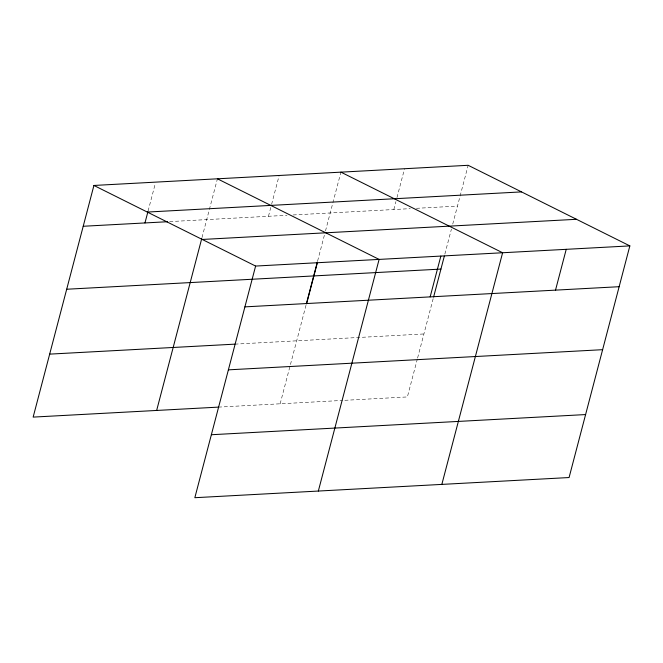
<?xml version="1.0" encoding="UTF-8"?>
<svg xmlns="http://www.w3.org/2000/svg" width="663" height="663" viewBox="0 0 663 663"><rect width="100%" height="100%" fill="white"/><g stroke="black" fill="none" stroke-linecap="round" stroke-linejoin="round"><path stroke-width="0.5" stroke-dasharray="3.31 2.49" d="M148.098 211L155.407 183.129M201.991 237.603L217.423 178.803M268.465 216.287L271.333 205.339M271.598 204.345L279.173 175.48M280.151 403.792L306.099 304.881M317.627 260.94L324.447 234.951M325.492 230.948L340.923 172.148M393.83 209.533L395.927 201.569M396.971 197.591L404.538 168.725M417.358 358.956L407.389 396.938L343.766 400.369M417.615 357.954L433.337 298.027M444.865 254.086L451.42 229.091M452.738 224.094L468.161 165.294M169.662 221.608L286.988 215.284M293.162 214.953L410.256 208.646M416.405 208.315L457.453 206.102M234.917 344.147L423.914 333.961M218.4 407.123L342.746 400.419"/><path stroke-width="0.99" d="M629.85 245.898L255.611 266.062L194.839 497.706L569.078 477.542L629.85 245.898L468.161 165.294L93.922 185.458L33.15 417.102L218.4 407.123M144.965 222.942L147.841 211.994M156.65 410.447L201.734 238.605M306.356 303.886L317.362 261.943M306.654 303.538L317.362 262.73M318.339 491.051L379.112 259.407L217.423 178.803M430.154 296.891L440.862 256.084M433.602 297.032L444.343 256.084M441.84 484.396L502.612 252.752L340.923 172.148M555.519 290.129L566.227 249.321M147.277 212.061L521.516 191.897M83.215 226.265L167.606 221.724M202.256 239.459L576.495 219.296M66.69 289.242L440.936 269.079M244.904 306.87L619.143 286.706M49.675 354.125L234.917 344.147M228.379 369.846L602.626 349.683M211.364 434.729L585.603 414.566M93.922 185.458L255.611 266.062"/></g></svg>
